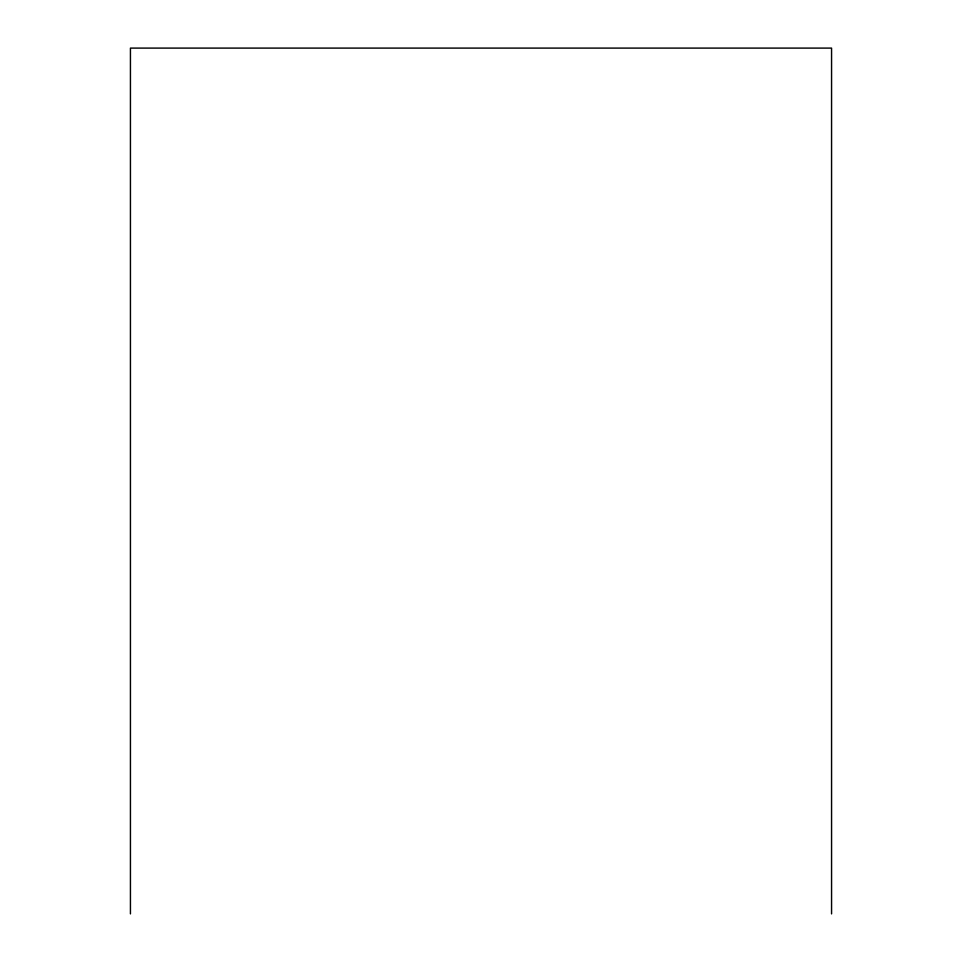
<?xml version="1.0" encoding="UTF-8"?>
<svg xmlns="http://www.w3.org/2000/svg" width="962" height="962" viewBox="0 0 962 962"><rect width="100%" height="100%" fill="white"/><g stroke="black" fill="none" stroke-linecap="round" stroke-linejoin="round"><path stroke-width="1.44" d="M831.565 913.9L831.565 48.1L130.435 48.1L130.435 913.9"/></g></svg>
